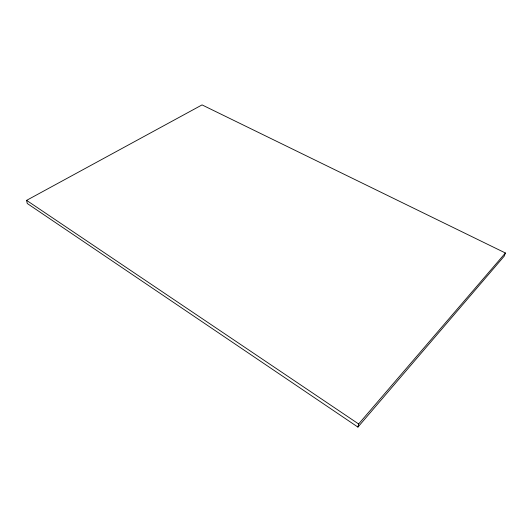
<?xml version="1.0" encoding="UTF-8"?>
<svg xmlns="http://www.w3.org/2000/svg" width="532" height="532" viewBox="0 0 532 532"><rect width="100%" height="100%" fill="white"/><g stroke="black" fill="none" stroke-linecap="round" stroke-linejoin="round"><path stroke-width="0.8" d="M357.923 427.096L358.641 423.977L505.4 252.993L202.047 104.904L26.6 200.358L27.238 203.477L357.923 427.096L504.309 256.038L505.4 252.993M26.6 200.358L358.641 423.977"/></g></svg>
